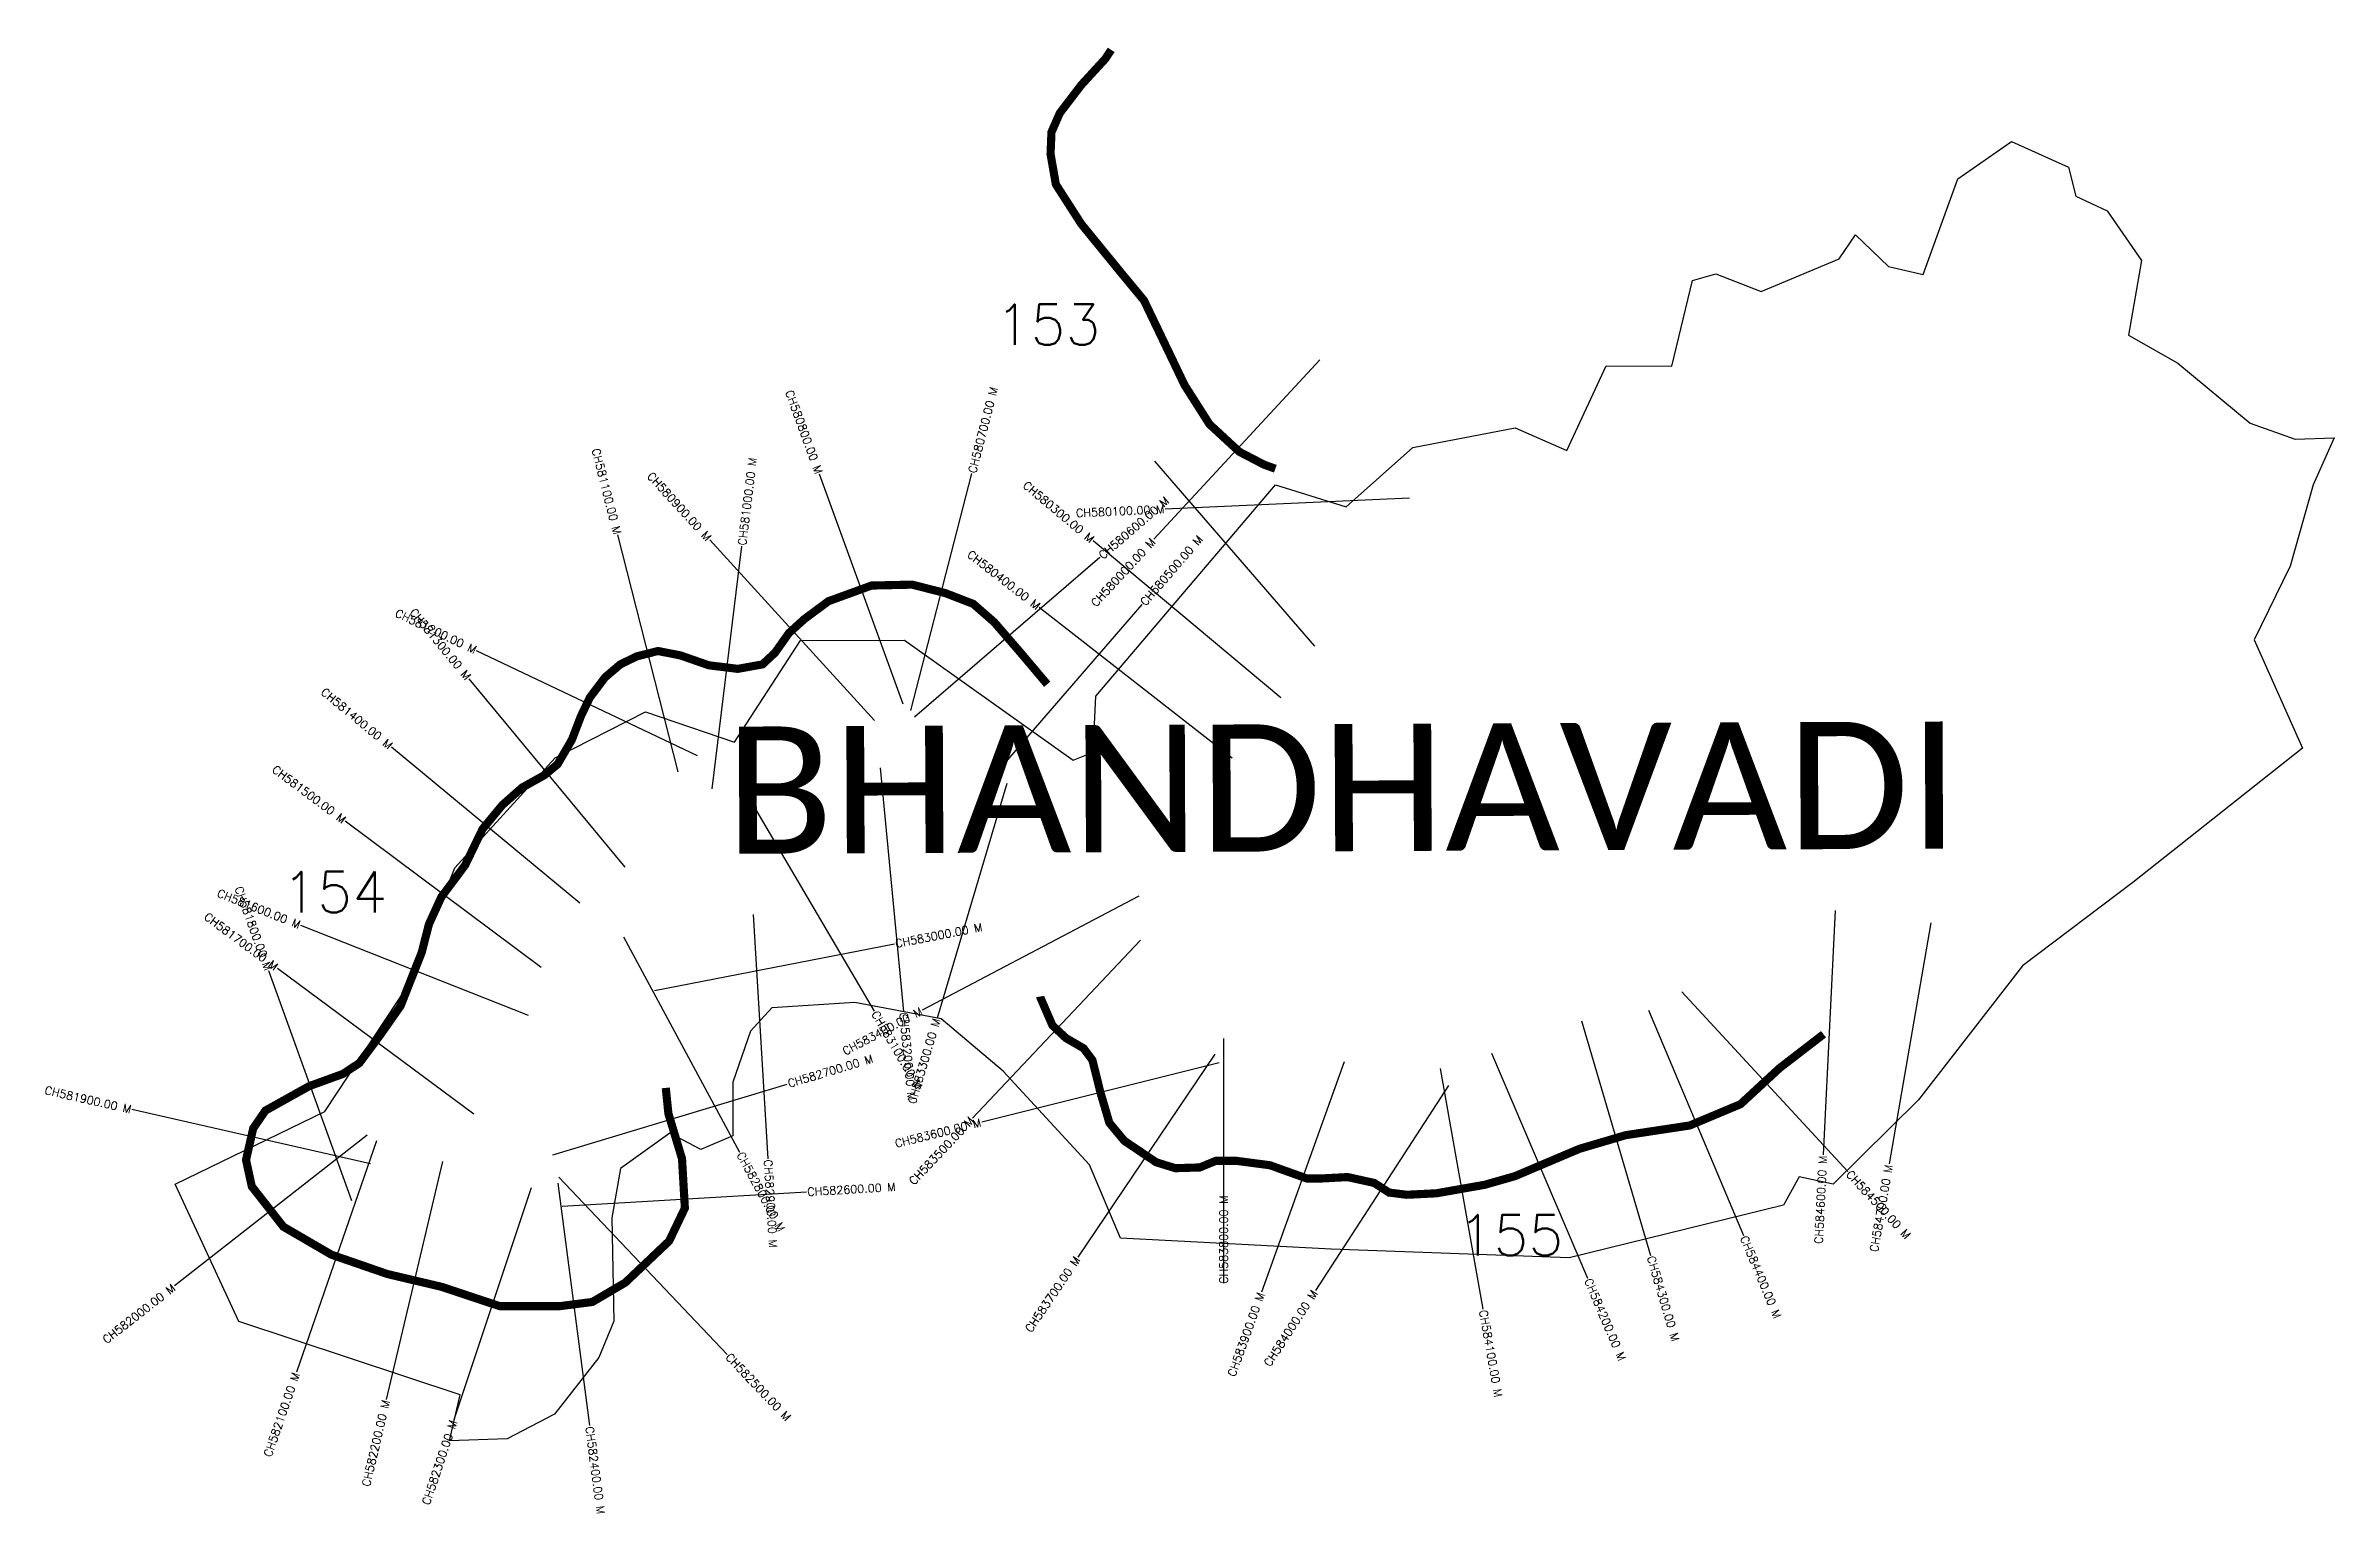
# Model space of a CAD drawing. Header units: metres. Extents: x 321675 to 324480, y 1837979 to 1839779.
import ezdxf
from ezdxf.enums import TextEntityAlignment as Align

# ---------------------------------------------------------------- set-up
doc = ezdxf.new("R2010")
doc.units = ezdxf.units.M
for name, color, linetype in [('CS', 134, 'Continuous'), ('CSMark', 6, 'Continuous'), ('UNPROTECTED', 10, 'Continuous'), ('VILLAGE NAME', 250, 'Continuous')]:
    doc.layers.add(name, color=color, linetype=linetype)
doc.styles.get("Standard").update_dxf_attribs({"font": 'simplex.shx'})

msp = doc.modelspace()

# ---------------------------------------------------------------- linework, layer by layer
at = {"color": 6, "flags": 128}
for points in [[(324154.2, 1839629.5), (324163.4, 1839594.1), (324201.8, 1839576.3), (324244, 1839515.2), (324227.8, 1839423.6), (324288.3, 1839389.2), (324377.2, 1839315.8), (324432.2, 1839296), (324480.1, 1839297.6), (324454.3, 1839240.1), (324426.1, 1839140.1), (324382, 1839049.8), (324441.2, 1838917.1), (324233.1, 1838752.1), (324097.8, 1838649.9), (323970.4, 1838485.7), (323865.9, 1838382.3), (323824, 1838391.4), (323804.8, 1838356.3), (323542.3, 1838291.7), (323250.4, 1838302.6), (322992, 1838315.8), (322954.2, 1838406.1), (322848.3, 1838520.8), (322772.4, 1838585), (322666.5, 1838605), (322564.9, 1838598.3), (322538.5, 1838569.7), (322516.7, 1838507.5), (322516.9, 1838441.4), (322477.6, 1838424.7), (322439.7, 1838444.6), (322379, 1838401.4), (322368.6, 1838340.8), (322370.9, 1838214), (322352.8, 1838169.5), (322298.3, 1838100), (322240.3, 1838070), (322169.6, 1838067.4), (322182.5, 1838123.6), (321911.2, 1838213.7), (321833.2, 1838382.2), (322016.7, 1838471.3), (322120.8, 1838629.3), (322176, 1838770.2), (322299.2, 1838905.2), (322409.9, 1838961.7), (322519, 1838924.4), (322599.8, 1839048.9), (322727.4, 1839049.5), (322934.2, 1838902.3), (322958.6, 1838912.2), (322962.1, 1838980.7), (323182, 1839239.9), (323268.8, 1839212.9), (323350.7, 1839285.7), (323476, 1839309.9), (323539.4, 1839282.1), (323587.4, 1839385.9), (323668.2, 1839385.5), (323693.5, 1839490.5), (323721.8, 1839498.8), (323777.6, 1839477.3), (323873, 1839517.2), (323893.3, 1839546.7), (323933.6, 1839507.7), (323976.1, 1839498), (324018.7, 1839615.4), (324084.6, 1839661)], [(324084.6, 1839661), (324154.2, 1839629.5)]]:
    msp.add_lwpolyline(points, dxfattribs=at)
at = {"layer": 'CS'}
for p, q in [((323236.6, 1839393.4), (323032.9, 1839173.2)), ((322725.9, 1838971.1), (322623.1, 1839253)), ((322735.3, 1838963.2), (322809.8, 1839253.8)), ((323230.3, 1839042.2), (323034.1, 1839269.1)), ((323346.6, 1839223.6), (323046.9, 1839210.2)), ((322450, 1838887.8), (322375.8, 1839178.5)), ((322690.7, 1838951), (322488.5, 1839172.6)), ((322491.4, 1838867), (322528, 1839164.8)), ((323188.6, 1838978.6), (322958.7, 1839171.3)), ((322739.5, 1838955.3), (322966.7, 1839151.2)), ((322822.4, 1838866.2), (323018.6, 1839093.2)), ((323129.2, 1838904.9), (322892.6, 1839089.4)), ((322473.6, 1838907.5), (322202.8, 1839036.6)), ((322384.8, 1838771), (322193.5, 1839002.2)), ((322329.3, 1838726.7), (322098.4, 1838918.2)), ((322697.6, 1838892.8), (322726, 1838594.1)), ((322538.3, 1838853.1), (322690.2, 1838594.4)), ((322852.6, 1838873.6), (322767.2, 1838586)), ((322282.1, 1838647.8), (322041.7, 1838827.3)), ((322542, 1838712.9), (322559.9, 1838413.4)), ((323014.5, 1838735.6), (322749.2, 1838595.5)), ((323868.4, 1838717.8), (323853.4, 1838418.2)), ((322266.3, 1838589.3), (321987.3, 1838699.6)), ((322383, 1838685.7), (322525.2, 1838421.5)), ((323985.4, 1838702.7), (323934.3, 1838407.1)), ((322420.7, 1838619.8), (322715.2, 1838677)), ((323016.6, 1838681.5), (322810.6, 1838463.3)), ((322049.9, 1838361.9), (321947.9, 1838644)), ((322199.4, 1838468.1), (321958.5, 1838646.9)), ((323680.5, 1838618.3), (323883.9, 1838397.8)), ((323557.4, 1838582.7), (323642, 1838294.9)), ((323639.6, 1838595.7), (323755.7, 1838319.1)), ((323118.6, 1838560.9), (323118.6, 1838260.9)), ((323113.1, 1838531.1), (322822.1, 1838458.3)), ((323107.6, 1838541.6), (322939.9, 1838292.8)), ((323266.5, 1838532.1), (323164.9, 1838249.8)), ((323384.2, 1838524.2), (323436.5, 1838228.8)), ((323446.9, 1838542.8), (323564.7, 1838266.9)), ((322296.4, 1838418.3), (322583.6, 1838505)), ((323394.4, 1838503.3), (323231, 1838251.8)), ((322072.9, 1838407), (321780.3, 1838473.6)), ((322068.5, 1838442.2), (321832.3, 1838257.3)), ((322080.2, 1838435.3), (321982.1, 1838151.8)), ((322161.1, 1838410.1), (322092, 1838118.2)), ((322269.7, 1838377.8), (322174.9, 1838093.2)), ((322302.3, 1838383.5), (322341.1, 1838086)), ((322303.5, 1838390.8), (322510.1, 1838173.3)), ((322307.7, 1838355.2), (322607.2, 1838372.6))]:
    msp.add_line(p, q, dxfattribs=at)
at = {"layer": 'UNPROTECTED', "const_width": 10, "flags": 128}
for points in [[(322980.7, 1839773.6), (322973.5, 1839762.6), (322944, 1839730.4), (322917.8, 1839696.1), (322907.5, 1839672.6), (322906.4, 1839645.7), (322912.9, 1839608.6), (322944, 1839560.1), (322992, 1839501.2), (323020.9, 1839466.3), (323070.7, 1839362.4), (323101.2, 1839314.4), (323137.8, 1839280.6), (323168.3, 1839264.7), (323182, 1839259.8)], [(322902.3, 1838995.4), (322871.2, 1839032.3), (322837.4, 1839071.5), (322811.6, 1839094), (322777.5, 1839107.2), (322736.8, 1839117.6), (322686.9, 1839116.5), (322634.1, 1839097.3), (322604.5, 1839075.3), (322585.7, 1839058.2), (322568.6, 1839034.1), (322553.3, 1839019.8), (322523, 1839014.3), (322487.3, 1839018.7), (322452.7, 1839030.8), (322425.1, 1839036.2), (322399.3, 1839029.7), (322379, 1839019.8), (322360.3, 1839003.9), (322341.6, 1838979.1), (322330.6, 1838956.1), (322319.6, 1838927.4), (322302, 1838897.2), (322286.1, 1838884), (322258.6, 1838868.7), (322234.4, 1838847.3), (322210.2, 1838818), (322188.7, 1838773.5), (322159.6, 1838734.5), (322144.3, 1838701), (322135.5, 1838666.5), (322109.6, 1838600.9), (322084.3, 1838564.7), (322059, 1838530.7), (322038.8, 1838517.4), (321997.5, 1838502.4), (321943.9, 1838472.5), (321928.9, 1838450.6), (321920.1, 1838411.9), (321927.2, 1838379.4), (321965.9, 1838330), (322024.8, 1838295.7), (322093.3, 1838272), (322160.1, 1838256.2), (322231.3, 1838232.5), (322304.3, 1838232.5), (322344.7, 1838237.7), (322385.1, 1838261.5), (322438.8, 1838312.4), (322458.1, 1838352.8), (322454.6, 1838413.4), (322437.9, 1838468.8), (322434.7, 1838500.3)], [(322893.9, 1838612.4), (322894.2, 1838610.5), (322908.7, 1838577), (322925, 1838561.6), (322946.8, 1838548.9), (322957.7, 1838534.4), (322967.6, 1838494.5), (322978.5, 1838457.4), (322996.8, 1838435.4), (323035.8, 1838409.1), (323059.3, 1838401.8), (323089.3, 1838402.7), (323109.2, 1838410.9), (323133.7, 1838410.9), (323175.4, 1838405.4), (323220.7, 1838389.1), (323237, 1838389.1), (323270.6, 1838390.9), (323303.2, 1838383.7), (323321.4, 1838371.9), (323343.1, 1838369.2), (323379.4, 1838371), (323438.9, 1838381.5), (323475.7, 1838392), (323510.5, 1838406.8), (323554.9, 1838425.6), (323611.5, 1838442.3), (323690, 1838454.2), (323752.2, 1838480.3), (323800.3, 1838524.7), (323854, 1838566.1)]]:
    msp.add_lwpolyline(points, dxfattribs=at)

# ---------------------------------------------------------------- texts
at = {"char_height": 50, "attachment_point": 1}
for s, insert in [('\\pxt1;153', (322839, 1839461.6)), ('\\pxt1;154', (321964.5, 1838765.6)), ('\\pxt1;155', (323406.5, 1838344.6))]:
    msp.add_mtext_dynamic_manual_height_columns(s, width=70.183, gutter_width=1, heights=[0], dxfattribs=dict(at, insert=insert))
at = {"layer": 'CSMark'}
for s, rotation, p in [('CH580700.00 M', 75.6066, (322810.1, 1839254.7)), ('CH581000.00 M', 82.9869, (322528.1, 1839165.8)), ('CH580600.00 M', 40.7689, (322967.5, 1839151.8)), ('CH580500.00 M', 49.1677, (323019.2, 1839093.9)), ('CH583000.00 M', 10.9931, (322716.2, 1838677.2)), ('CH583100.00 M', 300.4132, (322690.7, 1838593.5)), ('CH583200.00 M', 275.4382, (322726.1, 1838593.1)), ('CH582700.00 M', 16.7903, (322584.6, 1838505.3)), ('CH582800.00 M', 298.2901, (322525.7, 1838420.7)), ('CH582900.00 M', 273.4333, (322560, 1838412.4)), ('CH582600.00 M', 3.3194, (322608.2, 1838372.7)), ('CH584500.00 M', 312.6964, (323884.6, 1838397)), ('CH583800.00 M', 90, (323118.6, 1838259.9)), ('CH584300.00 M', 286.3915, (323642.3, 1838293.9)), ('CH584400.00 M', 292.7595, (323756.1, 1838318.2)), ('CH584200.00 M', 293.1167, (323565.1, 1838266)), ('CH584100.00 M', 280.0486, (323436.7, 1838227.8)), ('CH582500.00 M', 313.5418, (322510.8, 1838172.6)), ('CH582400.00 M', 277.4279, (322341.2, 1838085))]:
    msp.add_text(s, height=10, rotation=rotation, dxfattribs=at).set_placement(p, align=Align.MIDDLE_LEFT)
for s, rotation, p in [('CH580800.00 M', 290.0226, (322622.8, 1839253.9)), ('CH581100.00 M', 284.3163, (322375.5, 1839179.4)), ('CH580900.00 M', 312.3705, (322487.8, 1839173.3)), ('CH580300.00 M', 320.029, (322957.9, 1839171.9)), ('CH580100.00 M', 2.5464, (323045.9, 1839210.2)), ('CH580000.00 M', 47.2335, (323032.3, 1839172.5)), ('CH580400.00 M', 322.0603, (322891.8, 1839090)), ('CH581200.00 M', 334.5269, (322201.9, 1839037)), ('CH581300.00 M', 309.5981, (322192.9, 1839002.9)), ('CH581400.00 M', 320.3355, (322097.6, 1838918.8)), ('CH581500.00 M', 323.2464, (322040.9, 1838827.9)), ('CH581600.00 M', 338.4282, (321986.3, 1838700)), ('CH581800.00 M', 289.8767, (321947.6, 1838644.9)), ('CH581700.00 M', 323.4139, (321957.7, 1838647.5)), ('CH583400.00 M', 27.8365, (322748.3, 1838595.1)), ('CH583300.00 M', 73.4729, (322766.9, 1838585.1)), ('CH581900.00 M', 347.1896, (321779.3, 1838473.8)), ('CH583600.00 M', 14.0422, (322821.1, 1838458.1)), ('CH583500.00 M', 46.65, (322809.9, 1838462.6)), ('CH584600.00 M', 87.1388, (323853.3, 1838417.2)), ('CH584700.00 M', 80.1851, (323934.1, 1838406.1)), ('CH583700.00 M', 56.0165, (322939.3, 1838292)), ('CH582000.00 M', 38.0577, (321831.5, 1838256.7)), ('CH583900.00 M', 70.21, (323164.6, 1838248.9)), ('CH584000.00 M', 56.9878, (323230.4, 1838250.9)), ('CH582100.00 M', 70.915, (321981.7, 1838150.8)), ('CH582200.00 M', 76.6813, (322091.8, 1838117.2)), ('CH582300.00 M', 71.5736, (322174.6, 1838092.2))]:
    msp.add_text(s, height=10, rotation=rotation, dxfattribs=at).set_placement(p, align=Align.MIDDLE_RIGHT)
at = {"layer": 'VILLAGE NAME', "insert": (322507.2, 1838943.4), "char_height": 155.989, "attachment_point": 1, "rotation": 0.2435}
msp.add_mtext_dynamic_manual_height_columns('{\\fCalibri|b0|i0|c0|p34;BHANDHAVADI}', width=1910.584, gutter_width=779.9, heights=[0], dxfattribs=at)

doc.saveas('drawing.dxf')
